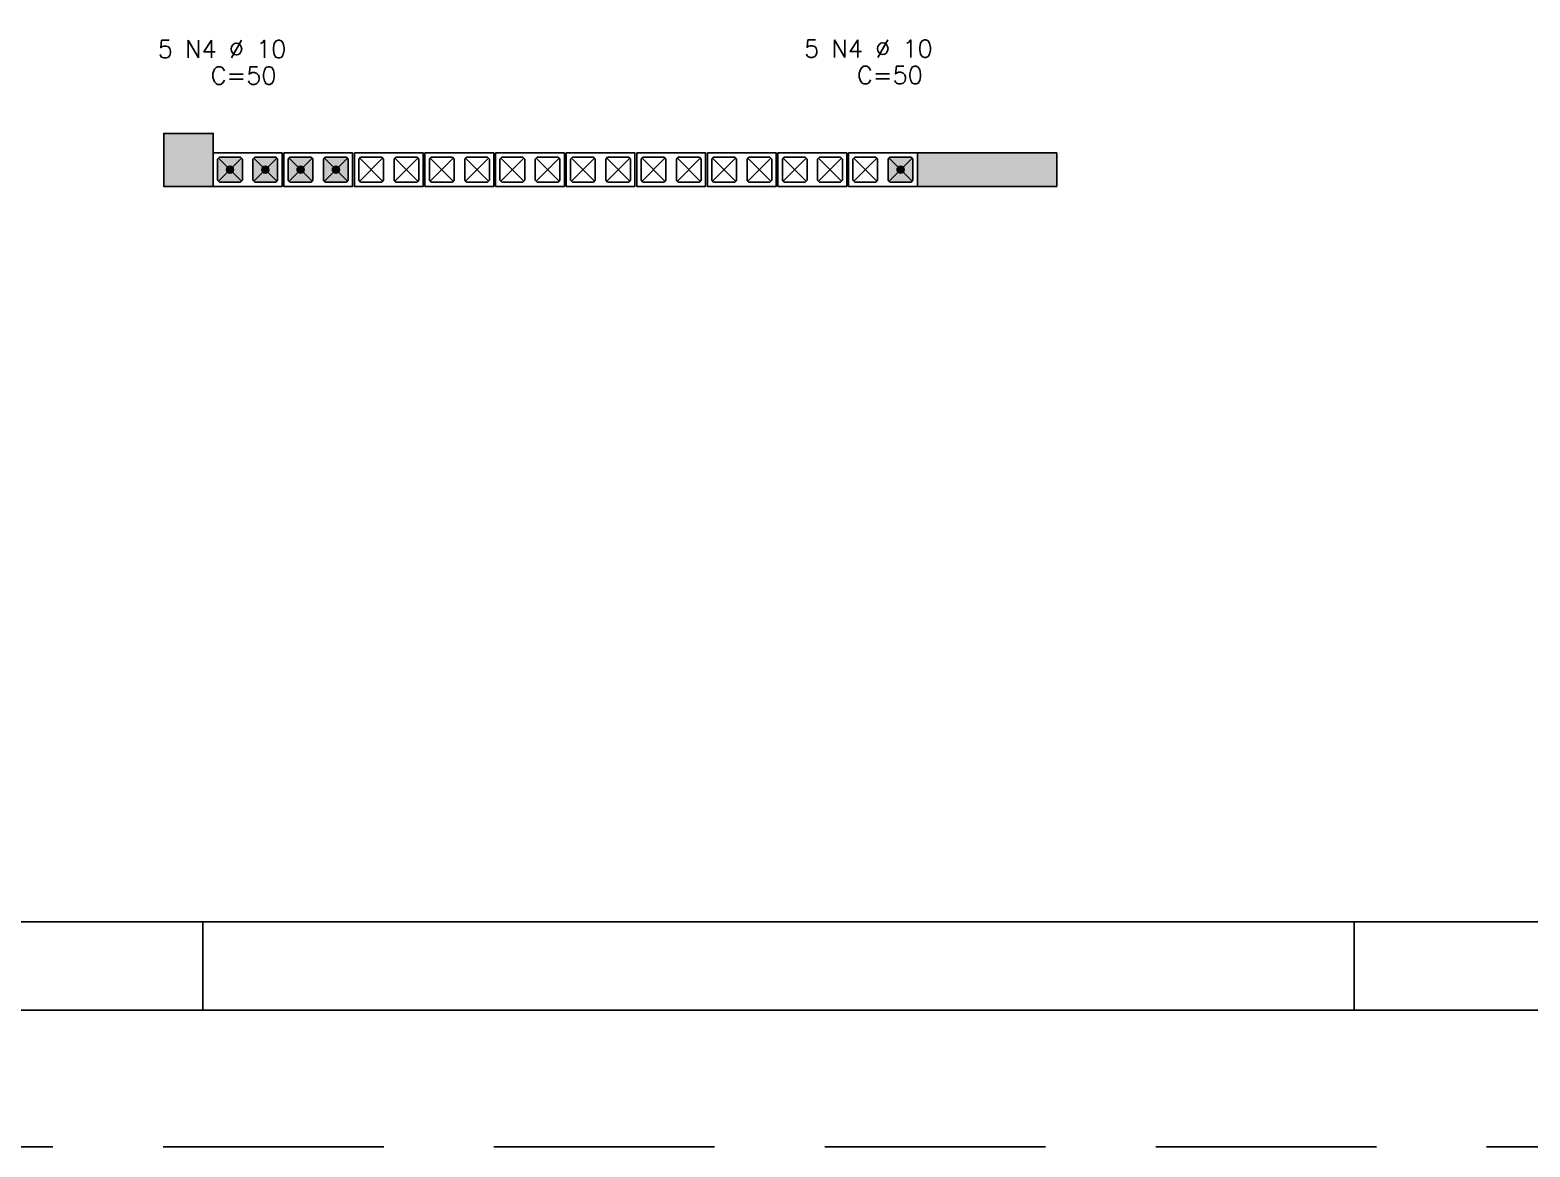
# Model space of a CAD drawing. Extents: x -1.9 to 86, y -1.6 to 60.9.
# Drawn here: x 19.04 to 36.04, y -1.55 to 11.1 of the extents above; entities that cross this region are included whole.
import ezdxf

# ---------------------------------------------------------------- set-up
doc = ezdxf.new("R2010")
doc.units = 0
doc.header["$MEASUREMENT"] = 0
doc.linetypes.add('ESTILO_TQS_0001', pattern=[0.45, 0.3, -0.15])
doc.linetypes.add('HIDDEN', pattern=[0.375, 0.25, -0.125])
doc.layers.get('0').update_dxf_attribs({"linetype": 'CONTINUOUS'})
doc.layers.get('Defpoints').update_dxf_attribs({"linetype": 'CONTINUOUS'})
for name, color, linetype in [('ARQ_FOLHA', 7, 'CONTINUOUS'), ('PENA_01', 1, 'CONTINUOUS'), ('PENA_02', 2, 'CONTINUOUS'), ('PENA_03', 3, 'CONTINUOUS'), ('PENA_11', 252, 'CONTINUOUS')]:
    doc.layers.add(name, color=color, linetype=linetype)
doc.styles.get("Standard").update_dxf_attribs({"font": 'ROMANS.SHX'})

# ---------------------------------------------------------------- blocks, each defined once
blk = doc.blocks.new('FOLHA A1 - 841 X 594')
at = {"layer": 'ARQ_FOLHA', "color": 1}
for p, q in [((-631, 10), (-631, 0)), ((-500.5, 10), (-500.5, 0))]:
    blk.add_line(p, q, dxfattribs=at)
for points in [[(-841, 0), (0, 0), (0, 594), (-841, 594)], [(-816, 10), (-10, 10), (-10, 584), (-816, 584)]]:
    blk.add_lwpolyline(points, close=True, dxfattribs=at)
at = {"layer": 'Defpoints', "color": 8, "linetype": 'HIDDEN', "ltscale": 100}
blk.add_lwpolyline([(-860.5, 609.5), (-860.5, -15.5), (19.5, -15.5), (19.5, 609.5)], close=True, dxfattribs=at)
blk = doc.blocks.new('*U24')
blk.add_blockref('FOLHA A1 - 841 X 594', (0, 0))

msp = doc.modelspace()

# ---------------------------------------------------------------- linework, layer by layer
at = {"layer": 'PENA_01', "linetype": 'Continuous'}
for p, q in [((21.17816, 9.388994), (21.43816, 9.648994)), ((21.43816, 9.388994), (21.17816, 9.648994)), ((21.83816, 9.388994), (21.57816, 9.648994)), ((21.57816, 9.388994), (21.83816, 9.648994)), ((21.97816, 9.388994), (22.23816, 9.648994)), ((22.23816, 9.388994), (21.97816, 9.648994)), ((22.63816, 9.388994), (22.37816, 9.648994)), ((22.37816, 9.388994), (22.63816, 9.648994)), ((22.77816, 9.388994), (23.03816, 9.648994)), ((23.03816, 9.388994), (22.77816, 9.648994)), ((23.43816, 9.388994), (23.17816, 9.648994)), ((23.17816, 9.388994), (23.43816, 9.648994)), ((23.57816, 9.388994), (23.83816, 9.648994)), ((23.83816, 9.388994), (23.57816, 9.648994)), ((24.23816, 9.388994), (23.97816, 9.648994)), ((23.97816, 9.388994), (24.23816, 9.648994)), ((24.37816, 9.388994), (24.63816, 9.648994)), ((24.63816, 9.388994), (24.37816, 9.648994)), ((25.03816, 9.388994), (24.77816, 9.648994)), ((24.77816, 9.388994), (25.03816, 9.648994)), ((25.17816, 9.388994), (25.43816, 9.648994)), ((25.43816, 9.388994), (25.17816, 9.648994)), ((25.83816, 9.388994), (25.57816, 9.648994)), ((25.57816, 9.388994), (25.83816, 9.648994)), ((25.97816, 9.388994), (26.23816, 9.648994)), ((26.23816, 9.388994), (25.97816, 9.648994)), ((26.63816, 9.388994), (26.37816, 9.648994)), ((26.37816, 9.388994), (26.63816, 9.648994)), ((26.77816, 9.388994), (27.03816, 9.648994)), ((27.03816, 9.388994), (26.77816, 9.648994)), ((27.43816, 9.388994), (27.17816, 9.648994)), ((27.17816, 9.388994), (27.43816, 9.648994)), ((27.57816, 9.388994), (27.83816, 9.648994)), ((27.83816, 9.388994), (27.57816, 9.648994)), ((28.23816, 9.388994), (27.97816, 9.648994)), ((27.97816, 9.388994), (28.23816, 9.648994)), ((28.37816, 9.388994), (28.63816, 9.648994)), ((28.63816, 9.388994), (28.37816, 9.648994)), ((29.03816, 9.388994), (28.77816, 9.648994)), ((28.77816, 9.388994), (29.03816, 9.648994))]:
    msp.add_line(p, q, dxfattribs=at)
at = {"layer": 'PENA_02', "linetype": 'Continuous'}
for points in [[(20.55816, 9.328994), (21.11816, 9.328994), (21.11816, 9.928994), (20.55816, 9.928994), (20.55816, 9.328994)], [(21.11816, 9.708994), (21.89816, 9.708994), (21.89816, 9.328994), (21.11816, 9.328994), (21.11816, 9.708994)], [(21.91816, 9.708994), (22.69816, 9.708994), (22.69816, 9.328994), (21.91816, 9.328994), (21.91816, 9.708994)], [(22.71816, 9.708994), (23.49816, 9.708994), (23.49816, 9.328994), (22.71816, 9.328994), (22.71816, 9.708994)], [(23.51816, 9.708994), (24.29816, 9.708994), (24.29816, 9.328994), (23.51816, 9.328994), (23.51816, 9.708994)], [(24.31816, 9.708994), (25.09816, 9.708994), (25.09816, 9.328994), (24.31816, 9.328994), (24.31816, 9.708994)], [(25.11816, 9.708994), (25.89816, 9.708994), (25.89816, 9.328994), (25.11816, 9.328994), (25.11816, 9.708994)], [(25.91816, 9.708994), (26.69816, 9.708994), (26.69816, 9.328994), (25.91816, 9.328994), (25.91816, 9.708994)], [(26.71816, 9.708994), (27.49816, 9.708994), (27.49816, 9.328994), (26.71816, 9.328994), (26.71816, 9.708994)], [(27.51816, 9.708994), (28.29816, 9.708994), (28.29816, 9.328994), (27.51816, 9.328994), (27.51816, 9.708994)], [(28.31816, 9.708994), (29.09816, 9.708994), (29.09816, 9.328994), (28.31816, 9.328994), (28.31816, 9.708994)], [(29.09816, 9.708994), (30.67816, 9.708994), (30.67816, 9.328994), (29.09816, 9.328994), (29.09816, 9.708994)]]:
    msp.add_lwpolyline(points, dxfattribs=at)
at = {"layer": 'PENA_02', "linetype": 'ESTILO_TQS_0001'}
for points in [[(21.16816, 9.638994), (21.18816, 9.658994), (21.42816, 9.658994), (21.44816, 9.638994), (21.44816, 9.398994), (21.42816, 9.378994), (21.18816, 9.378994), (21.16816, 9.398994), (21.16816, 9.638994)], [(21.56816, 9.638994), (21.58816, 9.658994), (21.82816, 9.658994), (21.84816, 9.638994), (21.84816, 9.398994), (21.82816, 9.378994), (21.58816, 9.378994), (21.56816, 9.398994), (21.56816, 9.638994)], [(21.96816, 9.638994), (21.98816, 9.658994), (22.22816, 9.658994), (22.24816, 9.638994), (22.24816, 9.398994), (22.22816, 9.378994), (21.98816, 9.378994), (21.96816, 9.398994), (21.96816, 9.638994)], [(22.36816, 9.638994), (22.38816, 9.658994), (22.62816, 9.658994), (22.64816, 9.638994), (22.64816, 9.398994), (22.62816, 9.378994), (22.38816, 9.378994), (22.36816, 9.398994), (22.36816, 9.638994)], [(22.76816, 9.638994), (22.78816, 9.658994), (23.02816, 9.658994), (23.04816, 9.638994), (23.04816, 9.398994), (23.02816, 9.378994), (22.78816, 9.378994), (22.76816, 9.398994), (22.76816, 9.638994)], [(23.16816, 9.638994), (23.18816, 9.658994), (23.42816, 9.658994), (23.44816, 9.638994), (23.44816, 9.398994), (23.42816, 9.378994), (23.18816, 9.378994), (23.16816, 9.398994), (23.16816, 9.638994)], [(23.56816, 9.638994), (23.58816, 9.658994), (23.82816, 9.658994), (23.84816, 9.638994), (23.84816, 9.398994), (23.82816, 9.378994), (23.58816, 9.378994), (23.56816, 9.398994), (23.56816, 9.638994)], [(23.96816, 9.638994), (23.98816, 9.658994), (24.22816, 9.658994), (24.24816, 9.638994), (24.24816, 9.398994), (24.22816, 9.378994), (23.98816, 9.378994), (23.96816, 9.398994), (23.96816, 9.638994)], [(24.36816, 9.638994), (24.38816, 9.658994), (24.62816, 9.658994), (24.64816, 9.638994), (24.64816, 9.398994), (24.62816, 9.378994), (24.38816, 9.378994), (24.36816, 9.398994), (24.36816, 9.638994)], [(24.76816, 9.638994), (24.78816, 9.658994), (25.02816, 9.658994), (25.04816, 9.638994), (25.04816, 9.398994), (25.02816, 9.378994), (24.78816, 9.378994), (24.76816, 9.398994), (24.76816, 9.638994)], [(25.16816, 9.638994), (25.18816, 9.658994), (25.42816, 9.658994), (25.44816, 9.638994), (25.44816, 9.398994), (25.42816, 9.378994), (25.18816, 9.378994), (25.16816, 9.398994), (25.16816, 9.638994)], [(25.56816, 9.638994), (25.58816, 9.658994), (25.82816, 9.658994), (25.84816, 9.638994), (25.84816, 9.398994), (25.82816, 9.378994), (25.58816, 9.378994), (25.56816, 9.398994), (25.56816, 9.638994)], [(25.96816, 9.638994), (25.98816, 9.658994), (26.22816, 9.658994), (26.24816, 9.638994), (26.24816, 9.398994), (26.22816, 9.378994), (25.98816, 9.378994), (25.96816, 9.398994), (25.96816, 9.638994)], [(26.36816, 9.638994), (26.38816, 9.658994), (26.62816, 9.658994), (26.64816, 9.638994), (26.64816, 9.398994), (26.62816, 9.378994), (26.38816, 9.378994), (26.36816, 9.398994), (26.36816, 9.638994)], [(26.76816, 9.638994), (26.78816, 9.658994), (27.02816, 9.658994), (27.04816, 9.638994), (27.04816, 9.398994), (27.02816, 9.378994), (26.78816, 9.378994), (26.76816, 9.398994), (26.76816, 9.638994)], [(27.16816, 9.638994), (27.18816, 9.658994), (27.42816, 9.658994), (27.44816, 9.638994), (27.44816, 9.398994), (27.42816, 9.378994), (27.18816, 9.378994), (27.16816, 9.398994), (27.16816, 9.638994)], [(27.56816, 9.638994), (27.58816, 9.658994), (27.82816, 9.658994), (27.84816, 9.638994), (27.84816, 9.398994), (27.82816, 9.378994), (27.58816, 9.378994), (27.56816, 9.398994), (27.56816, 9.638994)], [(27.96816, 9.638994), (27.98816, 9.658994), (28.22816, 9.658994), (28.24816, 9.638994), (28.24816, 9.398994), (28.22816, 9.378994), (27.98816, 9.378994), (27.96816, 9.398994), (27.96816, 9.638994)], [(28.36816, 9.638994), (28.38816, 9.658994), (28.62816, 9.658994), (28.64816, 9.638994), (28.64816, 9.398994), (28.62816, 9.378994), (28.38816, 9.378994), (28.36816, 9.398994), (28.36816, 9.638994)], [(28.76816, 9.638994), (28.78816, 9.658994), (29.02816, 9.658994), (29.04816, 9.638994), (29.04816, 9.398994), (29.02816, 9.378994), (28.78816, 9.378994), (28.76816, 9.398994), (28.76816, 9.638994)]]:
    msp.add_lwpolyline(points, dxfattribs=at)
at = {"layer": 'PENA_03', "linetype": 'Continuous'}
for points in [[(20.55816, 9.928994), (20.55816, 9.328994), (21.11816, 9.328994), (21.11816, 9.928994), (20.55816, 9.928994)], [(29.09816, 9.708994), (29.09816, 9.328994), (30.67816, 9.328994), (30.67816, 9.708994), (29.09816, 9.708994)], [(21.44816, 9.398994), (21.42816, 9.378994), (21.18816, 9.378994), (21.16816, 9.398994), (21.16816, 9.638994), (21.18816, 9.658994), (21.42816, 9.658994), (21.44816, 9.638994), (21.44816, 9.398994)], [(21.84816, 9.398994), (21.82816, 9.378994), (21.58816, 9.378994), (21.56816, 9.398994), (21.56816, 9.638994), (21.58816, 9.658994), (21.82816, 9.658994), (21.84816, 9.638994), (21.84816, 9.398994)], [(22.24816, 9.398994), (22.22816, 9.378994), (21.98816, 9.378994), (21.96816, 9.398994), (21.96816, 9.638994), (21.98816, 9.658994), (22.22816, 9.658994), (22.24816, 9.638994), (22.24816, 9.398994)], [(22.64816, 9.398994), (22.62816, 9.378994), (22.38816, 9.378994), (22.36816, 9.398994), (22.36816, 9.638994), (22.38816, 9.658994), (22.62816, 9.658994), (22.64816, 9.638994), (22.64816, 9.398994)], [(29.04816, 9.398994), (29.02816, 9.378994), (28.78816, 9.378994), (28.76816, 9.398994), (28.76816, 9.638994), (28.78816, 9.658994), (29.02816, 9.658994), (29.04816, 9.638994), (29.04816, 9.398994)]]:
    msp.add_lwpolyline(points, dxfattribs=at)
for centre in [(21.30816, 9.518994), (21.70816, 9.518994), (22.10816, 9.518994), (22.50816, 9.518994), (28.90816, 9.518994)]:
    msp.add_circle(centre, 0.04, dxfattribs=at)
for points in [[(21.34816, 9.518994), (21.28816, 9.553635), (21.270573, 9.532675)], [(21.34816, 9.518994), (21.270573, 9.532675), (21.270573, 9.505313)], [(21.34816, 9.518994), (21.315106, 9.558386), (21.28816, 9.553635)], [(21.34816, 9.518994), (21.338802, 9.544705), (21.315106, 9.558386)], [(21.74816, 9.518994), (21.68816, 9.553635), (21.670573, 9.532675)], [(21.74816, 9.518994), (21.670573, 9.532675), (21.670573, 9.505313)], [(21.74816, 9.518994), (21.715106, 9.558386), (21.68816, 9.553635)], [(21.74816, 9.518994), (21.738802, 9.544705), (21.715106, 9.558386)], [(22.14816, 9.518994), (22.08816, 9.553635), (22.070573, 9.532675)], [(22.14816, 9.518994), (22.070573, 9.532675), (22.070573, 9.505313)], [(22.14816, 9.518994), (22.115106, 9.558386), (22.08816, 9.553635)], [(22.14816, 9.518994), (22.138802, 9.544705), (22.115106, 9.558386)], [(22.54816, 9.518994), (22.48816, 9.553635), (22.470573, 9.532675)], [(22.54816, 9.518994), (22.470573, 9.532675), (22.470573, 9.505313)], [(22.54816, 9.518994), (22.515106, 9.558386), (22.48816, 9.553635)], [(22.54816, 9.518994), (22.538802, 9.544705), (22.515106, 9.558386)], [(28.94816, 9.518994), (28.88816, 9.553635), (28.870573, 9.532675)], [(28.94816, 9.518994), (28.870573, 9.532675), (28.870573, 9.505313)], [(28.94816, 9.518994), (28.915106, 9.558386), (28.88816, 9.553635)], [(28.94816, 9.518994), (28.938802, 9.544705), (28.915106, 9.558386)], [(21.34816, 9.518994), (21.270573, 9.505313), (21.28816, 9.484353)], [(21.34816, 9.518994), (21.28816, 9.484353), (21.315106, 9.479601)], [(21.34816, 9.518994), (21.315106, 9.479601), (21.338802, 9.493282)], [(21.34816, 9.518994), (21.338802, 9.493282), (21.34816, 9.518994)], [(21.74816, 9.518994), (21.670573, 9.505313), (21.68816, 9.484353)], [(21.74816, 9.518994), (21.68816, 9.484353), (21.715106, 9.479601)], [(21.74816, 9.518994), (21.715106, 9.479601), (21.738802, 9.493282)], [(21.74816, 9.518994), (21.738802, 9.493282), (21.74816, 9.518994)], [(22.14816, 9.518994), (22.070573, 9.505313), (22.08816, 9.484353)], [(22.14816, 9.518994), (22.08816, 9.484353), (22.115106, 9.479601)], [(22.14816, 9.518994), (22.115106, 9.479601), (22.138802, 9.493282)], [(22.14816, 9.518994), (22.138802, 9.493282), (22.14816, 9.518994)], [(22.54816, 9.518994), (22.470573, 9.505313), (22.48816, 9.484353)], [(22.54816, 9.518994), (22.48816, 9.484353), (22.515106, 9.479601)], [(22.54816, 9.518994), (22.515106, 9.479601), (22.538802, 9.493282)], [(22.54816, 9.518994), (22.538802, 9.493282), (22.54816, 9.518994)], [(28.94816, 9.518994), (28.870573, 9.505313), (28.88816, 9.484353)], [(28.94816, 9.518994), (28.88816, 9.484353), (28.915106, 9.479601)], [(28.94816, 9.518994), (28.915106, 9.479601), (28.938802, 9.493282)], [(28.94816, 9.518994), (28.938802, 9.493282), (28.94816, 9.518994)]]:
    msp.add_solid(points, dxfattribs=at)
at = {"layer": 'PENA_11', "linetype": 'Continuous'}
for points in [[(20.55816, 9.328994), (21.11816, 9.328994), (21.11816, 9.928994)], [(20.55816, 9.328994), (21.11816, 9.928994), (20.55816, 9.928994)], [(20.55816, 9.328994), (20.55816, 9.928994), (20.55816, 9.328994)], [(29.09816, 9.708994), (30.67816, 9.708994), (30.67816, 9.328994)], [(29.09816, 9.708994), (30.67816, 9.328994), (29.09816, 9.328994)], [(29.09816, 9.708994), (29.09816, 9.328994), (29.09816, 9.708994)], [(21.44816, 9.398994), (21.16816, 9.638994), (21.18816, 9.658994)], [(21.44816, 9.398994), (21.16816, 9.398994), (21.16816, 9.638994)], [(21.44816, 9.398994), (21.18816, 9.658994), (21.42816, 9.658994)], [(21.44816, 9.398994), (21.42816, 9.658994), (21.44816, 9.638994)], [(21.44816, 9.398994), (21.44816, 9.638994), (21.44816, 9.398994)], [(21.84816, 9.398994), (21.56816, 9.638994), (21.58816, 9.658994)], [(21.84816, 9.398994), (21.56816, 9.398994), (21.56816, 9.638994)], [(21.84816, 9.398994), (21.58816, 9.658994), (21.82816, 9.658994)], [(21.84816, 9.398994), (21.82816, 9.658994), (21.84816, 9.638994)], [(21.84816, 9.398994), (21.84816, 9.638994), (21.84816, 9.398994)], [(22.24816, 9.398994), (21.96816, 9.638994), (21.98816, 9.658994)], [(22.24816, 9.398994), (21.96816, 9.398994), (21.96816, 9.638994)], [(22.24816, 9.398994), (21.98816, 9.658994), (22.22816, 9.658994)], [(22.24816, 9.398994), (22.22816, 9.658994), (22.24816, 9.638994)], [(22.24816, 9.398994), (22.24816, 9.638994), (22.24816, 9.398994)], [(22.64816, 9.398994), (22.36816, 9.638994), (22.38816, 9.658994)], [(22.64816, 9.398994), (22.36816, 9.398994), (22.36816, 9.638994)], [(22.64816, 9.398994), (22.38816, 9.658994), (22.62816, 9.658994)], [(22.64816, 9.398994), (22.62816, 9.658994), (22.64816, 9.638994)], [(22.64816, 9.398994), (22.64816, 9.638994), (22.64816, 9.398994)], [(29.04816, 9.398994), (28.76816, 9.638994), (28.78816, 9.658994)], [(29.04816, 9.398994), (28.76816, 9.398994), (28.76816, 9.638994)], [(29.04816, 9.398994), (28.78816, 9.658994), (29.02816, 9.658994)], [(29.04816, 9.398994), (29.02816, 9.658994), (29.04816, 9.638994)], [(29.04816, 9.398994), (29.04816, 9.638994), (29.04816, 9.398994)], [(21.44816, 9.398994), (21.18816, 9.378994), (21.16816, 9.398994)], [(21.44816, 9.398994), (21.42816, 9.378994), (21.18816, 9.378994)], [(21.84816, 9.398994), (21.58816, 9.378994), (21.56816, 9.398994)], [(21.84816, 9.398994), (21.82816, 9.378994), (21.58816, 9.378994)], [(22.24816, 9.398994), (21.98816, 9.378994), (21.96816, 9.398994)], [(22.24816, 9.398994), (22.22816, 9.378994), (21.98816, 9.378994)], [(22.64816, 9.398994), (22.38816, 9.378994), (22.36816, 9.398994)], [(22.64816, 9.398994), (22.62816, 9.378994), (22.38816, 9.378994)], [(29.04816, 9.398994), (28.78816, 9.378994), (28.76816, 9.398994)], [(29.04816, 9.398994), (29.02816, 9.378994), (28.78816, 9.378994)]]:
    msp.add_solid(points, dxfattribs=at)

# ---------------------------------------------------------------- block references
at = {"xscale": 0.09999999999999938, "yscale": 0.09999999999999938, "zscale": 0.09999999999999938}
msp.add_blockref('*U24', (84.1, -0.004999), dxfattribs=at)

# ---------------------------------------------------------------- texts
at = {"layer": 'PENA_03', "linetype": 'Continuous'}
for s, p in [('5 N4 %%c 10', (20.489735, 10.785876)), ('5 N4 %%c 10', (27.814642, 10.790203)), ('C=50', (21.089735, 10.485876)), ('C=50', (28.414642, 10.490203))]:
    msp.add_text(s, height=0.2, dxfattribs=at).set_placement(p)

doc.saveas('drawing.dxf')
